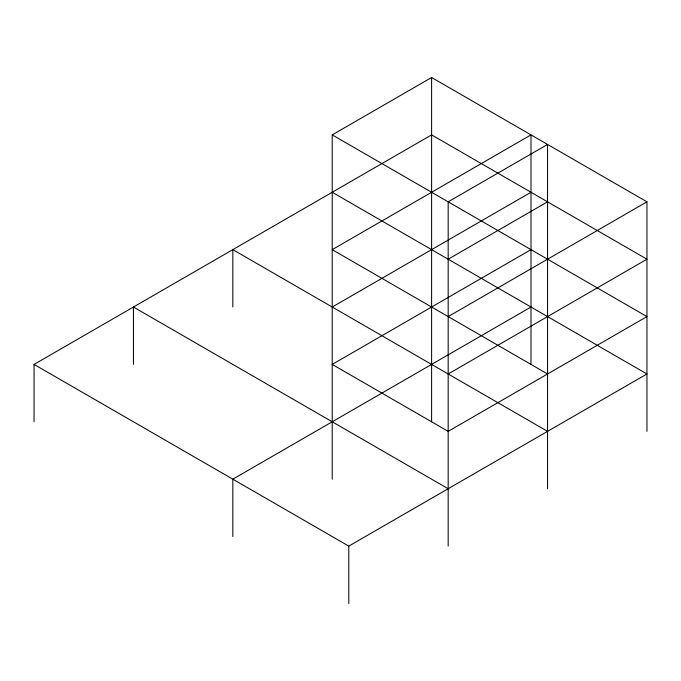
<?xml version="1.0" encoding="UTF-8"?>
<svg xmlns="http://www.w3.org/2000/svg" width="681" height="681" viewBox="0 0 681 681"><rect width="100%" height="100%" fill="white"/><g stroke="black" fill="none" stroke-linecap="round" stroke-linejoin="round"><path stroke-width="1.02" d="M332.217 479.177L332.217 134.881L431.609 77.498L646.95 201.823L646.95 431.354M34.05 421.794L34.05 364.412L431.609 134.881L646.95 259.206L448.175 373.971M332.217 307.029L530.993 192.263M448.175 259.206L547.558 201.823M530.993 249.646L332.217 364.412L448.175 431.354L646.95 316.588L332.217 134.881M448.175 316.588L646.95 201.823M530.993 307.029L232.825 479.177L232.825 536.56M34.05 364.412L348.783 546.119L646.95 373.971L332.217 192.263M547.558 373.971L332.217 249.646L530.993 134.881L530.993 364.412M547.558 431.354L232.825 249.646L232.825 307.029M448.175 488.737L133.442 307.029L133.442 364.412M547.558 488.737L547.558 144.44L448.175 201.823L448.175 546.119M431.609 77.498L431.609 421.794M348.783 546.119L348.783 603.502"/></g></svg>
